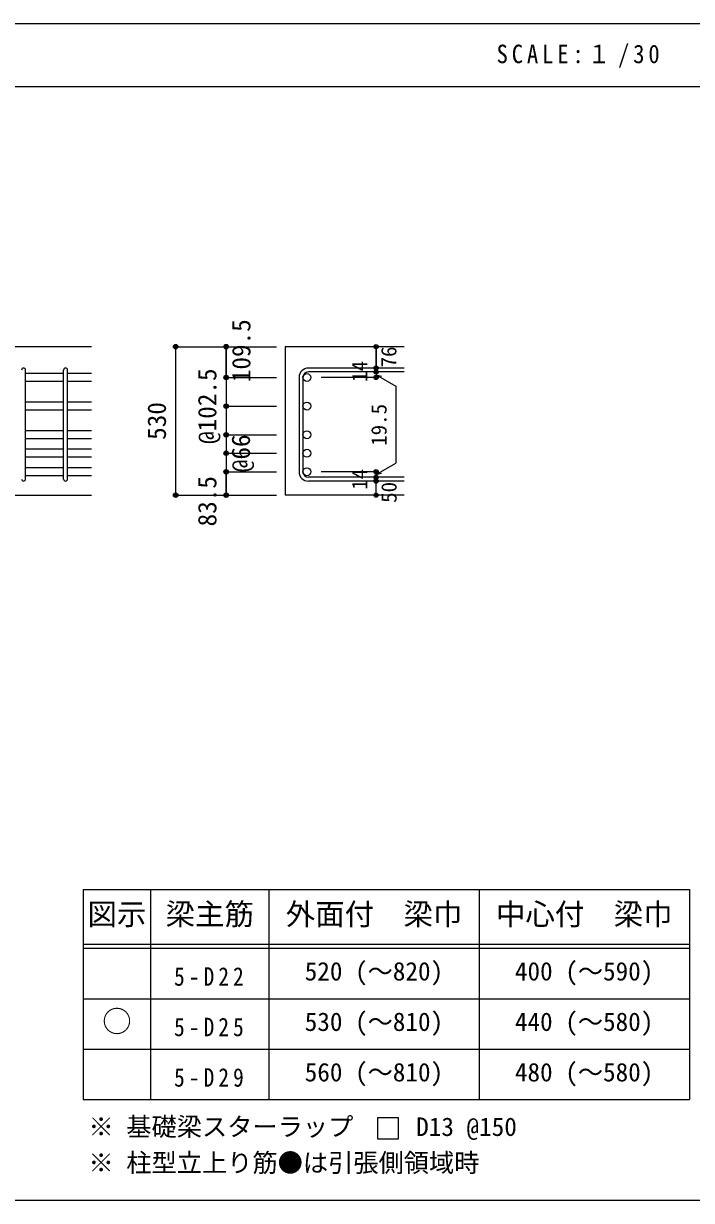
# Model space of a CAD drawing. Units: millimetres at full size, sheet at 1:30, with parts at other scales. Extents: x -5973 to 5954, y -4195 to 4201.
# Drawn here: x 1234 to 3618, y 3 to 4201 of the extents above; entities that cross this region are included whole.
import ezdxf
from ezdxf.enums import TextEntityAlignment as Align

# ---------------------------------------------------------------- set-up
doc = ezdxf.new("R2010")
doc.units = ezdxf.units.MM
doc.header["$LTSCALE"] = 30
doc.header["$PDMODE"] = 32
doc.header["$PDSIZE"] = 15
for name, color, linetype in [('0-1', 2, 'Continuous'), ('0-5', 7, 'Continuous'), ('0-6', 7, 'Continuous'), ('0-D', 4, 'Continuous'), ('6-7_文字', 7, 'Continuous'), ('6-E_枠', 7, 'Continuous'), ('F-0_枠', 6, 'Continuous')]:
    doc.layers.add(name, color=color, linetype=linetype)
doc.styles.add('ＭＳ ゴシック', font='')
doc.styles.get('ＭＳ ゴシック').set_extended_font_data('MS Gothic')

msp = doc.modelspace()

# ---------------------------------------------------------------- linework, layer by layer
at = {"layer": '0-1'}
for p, q in [((2592.44, 3048.3), (2167.44, 3048.3)), ((2167.44, 3048.3), (2167.44, 2518.8)), ((1077.44, 2518.8), (1477.44, 2518.8)), ((2592.44, 2518.8), (2167.44, 2518.8))]:
    msp.add_line(p, q, dxfattribs=at)
msp.add_lwpolyline([(1477.44, 3048.3), (27.44, 3048.3), (27.44, 1998.3)], dxfattribs=at)
at = {"layer": '0-5'}
for p, q in [((1377.44, 2952.69), (1241.44, 2952.69)), ((1477.44, 2952.69), (1391.44, 2952.69)), ((1377.44, 2924.69), (1241.44, 2924.69)), ((1477.44, 2924.69), (1391.44, 2924.69)), ((1377.44, 2850.49), (1241.44, 2850.49)), ((1377.44, 2822.49), (1241.44, 2822.49)), ((1477.44, 2850.49), (1391.44, 2850.49)), ((1477.44, 2822.49), (1391.44, 2822.49)), ((1377.44, 2748.3), (1241.44, 2748.3)), ((1477.44, 2748.3), (1391.44, 2748.3)), ((1377.44, 2720.3), (1241.44, 2720.3)), ((1477.44, 2720.3), (1391.44, 2720.3)), ((1377.44, 2682.3), (1241.44, 2682.3)), ((1377.44, 2654.3), (1241.44, 2654.3)), ((1477.44, 2682.3), (1391.44, 2682.3)), ((1477.44, 2654.3), (1391.44, 2654.3)), ((1377.44, 2616.3), (1241.44, 2616.3)), ((1477.44, 2616.3), (1391.44, 2616.3)), ((1377.44, 2588.3), (1241.44, 2588.3)), ((1477.44, 2588.3), (1391.44, 2588.3))]:
    msp.add_line(p, q, dxfattribs=at)
at = {"layer": '0-5', "color": 3}
for centre in [(2245.44, 2938.69), (2245.44, 2836.49), (2245.44, 2734.3), (2245.44, 2668.3), (2245.44, 2602.3)]:
    msp.add_circle(centre, 14, dxfattribs=at)
at = {"layer": '0-6'}
for p, q in [((1241.44, 2575.8), (1241.44, 2965.19)), ((1377.44, 2575.8), (1377.44, 2965.19)), ((1391.44, 2575.8), (1391.44, 2965.19)), ((2592.44, 2972.19), (2250.94, 2972.19)), ((2592.44, 2958.19), (2250.94, 2958.19)), ((2217.44, 2938.69), (2217.44, 2602.3)), ((2231.44, 2938.69), (2231.44, 2602.3)), ((2592.44, 2582.8), (2250.94, 2582.8)), ((2592.44, 2568.8), (2250.94, 2568.8))]:
    msp.add_line(p, q, dxfattribs=at)
for centre, radius, start, end in [((1234.44, 2965.19), 7, 0, 180), ((1384.44, 2965.19), 7, 0, 180), ((2250.94, 2938.69), 33.5, 90, 180), ((2250.94, 2938.69), 19.5, 90, 180), ((1234.44, 2575.8), 7, 180, 0), ((1384.44, 2575.8), 7, 180, 0), ((2250.94, 2602.3), 33.5, 180, 270), ((2250.94, 2602.3), 19.5, 180, 270)]:
    msp.add_arc(centre, radius, start, end, dxfattribs=at)
at = {"layer": '0-D'}
for p, q in [((1777.44, 3048.3), (1957.44, 3048.3)), ((1777.44, 3048.3), (1957.44, 3048.3)), ((1777.44, 2518.8), (1777.44, 3048.3)), ((1777.44, 2518.8), (1777.44, 3048.3)), ((1957.44, 3048.3), (2137.44, 3048.3)), ((1957.44, 3048.3), (2137.44, 3048.3)), ((1957.44, 3048.3), (1957.44, 2938.69)), ((1957.44, 2938.69), (1957.44, 3048.3)), ((2492.44, 2958.19), (2492.44, 2972.19)), ((2492.44, 2958.19), (2492.44, 2938.69)), ((2492.44, 2948.44), (2511.76, 2943.26)), ((2492.44, 2948.44), (2562.5, 2907.99)), ((1957.44, 2938.69), (2137.44, 2938.69)), ((1957.44, 2938.69), (1957.44, 2853.3)), ((1957.44, 2938.69), (2137.44, 2938.69)), ((2492.44, 2938.69), (2296.35, 2938.69)), ((2562.5, 2907.99), (2562.5, 2633)), ((1957.44, 2853.3), (1957.44, 2602.3)), ((1957.44, 2836.49), (2137.44, 2836.49)), ((1957.44, 2734.3), (2137.44, 2734.3)), ((1957.44, 2668.3), (2137.44, 2668.3)), ((2492.44, 2592.55), (2562.5, 2633)), ((1957.44, 2602.3), (2137.44, 2602.3)), ((1957.44, 2602.3), (1957.44, 2518.8)), ((1957.44, 2518.8), (1957.44, 2602.3)), ((2492.44, 2602.3), (2296.35, 2602.3)), ((2492.44, 2582.8), (2492.44, 2602.3)), ((2492.44, 2592.55), (2511.76, 2597.73)), ((2492.44, 2568.8), (2492.44, 2582.8)), ((2492.44, 2518.8), (2492.44, 2568.8)), ((1777.44, 2518.8), (1957.44, 2518.8)), ((1957.44, 2518.8), (2137.44, 2518.8))]:
    msp.add_line(p, q, dxfattribs=at)
msp.add_lwpolyline([(2492.44, 3048.3), (2492.44, 2972.19), (2492.44, 3048.3)], dxfattribs=at)
for centre, radius in [((1777.44, 3048.3), 8), ((1777.44, 3048.3), 7.2), ((1777.44, 3048.3), 6.4), ((1777.44, 3048.3), 5.6), ((1777.44, 3048.3), 4.8), ((1777.44, 3048.3), 4), ((1777.44, 3048.3), 3.2), ((1777.44, 3048.3), 2.4), ((1777.44, 3048.3), 1.6), ((1777.44, 3048.3), 0.8), ((1957.44, 3048.3), 8), ((1957.44, 3048.3), 7.2), ((1957.44, 3048.3), 6.4), ((1957.44, 3048.3), 5.6), ((1957.44, 3048.3), 4.8), ((1957.44, 3048.3), 4), ((1957.44, 3048.3), 3.2), ((1957.44, 3048.3), 2.4), ((1957.44, 3048.3), 1.6), ((1957.44, 3048.3), 0.8), ((2492.44, 3048.3), 4), ((2492.44, 3048.3), 3.6), ((2492.44, 3048.3), 3.2), ((2492.44, 3048.3), 2.8), ((2492.44, 3048.3), 2.4), ((2492.44, 3048.3), 2), ((2492.44, 3048.3), 1.6), ((2492.44, 3048.3), 1.2), ((2492.44, 3048.3), 0.8), ((2492.44, 3048.3), 0.4), ((1957.44, 2938.69), 8), ((1957.44, 2938.69), 7.2), ((1957.44, 2938.69), 6.4), ((1957.44, 2938.69), 5.6), ((1957.44, 2938.69), 4.8), ((1957.44, 2938.69), 4), ((1957.44, 2938.69), 3.2), ((1957.44, 2938.69), 2.4), ((1957.44, 2938.69), 1.6), ((1957.44, 2938.69), 0.8), ((2492.44, 2972.19), 4), ((2492.44, 2958.19), 4), ((2492.44, 2938.69), 4), ((2492.44, 2972.19), 3.6), ((2492.44, 2958.19), 3.6), ((2492.44, 2938.69), 3.6), ((2492.44, 2972.19), 3.2), ((2492.44, 2958.19), 3.2), ((2492.44, 2938.69), 3.2), ((2492.44, 2972.19), 2.8), ((2492.44, 2958.19), 2.8), ((2492.44, 2938.69), 2.8), ((2492.44, 2972.19), 2.4), ((2492.44, 2958.19), 2.4), ((2492.44, 2938.69), 2.4), ((2492.44, 2972.19), 2), ((2492.44, 2958.19), 2), ((2492.44, 2938.69), 2), ((2492.44, 2972.19), 1.6), ((2492.44, 2958.19), 1.6), ((2492.44, 2938.69), 1.6), ((2492.44, 2972.19), 1.2), ((2492.44, 2958.19), 1.2), ((2492.44, 2938.69), 1.2), ((2492.44, 2972.19), 0.8), ((2492.44, 2958.19), 0.8), ((2492.44, 2938.69), 0.8), ((2492.44, 2972.19), 0.4), ((2492.44, 2958.19), 0.4), ((2492.44, 2938.69), 0.4), ((1957.44, 2836.49), 8), ((1957.44, 2836.49), 7.2), ((1957.44, 2836.49), 6.4), ((1957.44, 2836.49), 5.6), ((1957.44, 2836.49), 4.8), ((1957.44, 2836.49), 4), ((1957.44, 2836.49), 3.2), ((1957.44, 2836.49), 2.4), ((1957.44, 2836.49), 1.6), ((1957.44, 2836.49), 0.8), ((1957.44, 2734.3), 8), ((1957.44, 2734.3), 7.2), ((1957.44, 2734.3), 6.4), ((1957.44, 2734.3), 5.6), ((1957.44, 2734.3), 4.8), ((1957.44, 2734.3), 4), ((1957.44, 2734.3), 3.2), ((1957.44, 2734.3), 2.4), ((1957.44, 2734.3), 1.6), ((1957.44, 2734.3), 0.8), ((1957.44, 2668.3), 8), ((1957.44, 2668.3), 7.2), ((1957.44, 2668.3), 6.4), ((1957.44, 2668.3), 5.6), ((1957.44, 2668.3), 4.8), ((1957.44, 2668.3), 4), ((1957.44, 2668.3), 3.2), ((1957.44, 2668.3), 2.4), ((1957.44, 2668.3), 1.6), ((1957.44, 2668.3), 0.8), ((1957.44, 2602.3), 8), ((1957.44, 2602.3), 7.2), ((1957.44, 2602.3), 6.4), ((1957.44, 2602.3), 5.6), ((1957.44, 2602.3), 4.8), ((1957.44, 2602.3), 4), ((1957.44, 2602.3), 3.2), ((1957.44, 2602.3), 2.4), ((1957.44, 2602.3), 1.6), ((1957.44, 2602.3), 0.8), ((2492.44, 2602.3), 4), ((2492.44, 2602.3), 3.6), ((2492.44, 2602.3), 3.2), ((2492.44, 2602.3), 2.8), ((2492.44, 2602.3), 2.4), ((2492.44, 2602.3), 2), ((2492.44, 2602.3), 1.6), ((2492.44, 2602.3), 1.2), ((2492.44, 2602.3), 0.8), ((2492.44, 2582.8), 4), ((2492.44, 2568.8), 4), ((2492.44, 2582.8), 3.6), ((2492.44, 2568.8), 3.6), ((2492.44, 2582.8), 3.2), ((2492.44, 2568.8), 3.2), ((2492.44, 2582.8), 2.8), ((2492.44, 2568.8), 2.8), ((2492.44, 2582.8), 2.4), ((2492.44, 2568.8), 2.4), ((2492.44, 2582.8), 2), ((2492.44, 2568.8), 2), ((2492.44, 2582.8), 1.6), ((2492.44, 2568.8), 1.6), ((2492.44, 2582.8), 1.2), ((2492.44, 2568.8), 1.2), ((2492.44, 2582.8), 0.8), ((2492.44, 2568.8), 0.8), ((2492.44, 2602.3), 0.4), ((2492.44, 2582.8), 0.4), ((2492.44, 2568.8), 0.4), ((1777.44, 2518.8), 8), ((1777.44, 2518.8), 7.2), ((1777.44, 2518.8), 6.4), ((1777.44, 2518.8), 5.6), ((1777.44, 2518.8), 4.8), ((1777.44, 2518.8), 4), ((1777.44, 2518.8), 3.2), ((1777.44, 2518.8), 2.4), ((1777.44, 2518.8), 1.6), ((1777.44, 2518.8), 0.8), ((1957.44, 2518.8), 8), ((1957.44, 2518.8), 7.2), ((1957.44, 2518.8), 6.4), ((1957.44, 2518.8), 5.6), ((1957.44, 2518.8), 4.8), ((1957.44, 2518.8), 4), ((1957.44, 2518.8), 3.2), ((1957.44, 2518.8), 2.4), ((1957.44, 2518.8), 1.6), ((1957.44, 2518.8), 0.8), ((2492.44, 2518.8), 4), ((2492.44, 2518.8), 3.6), ((2492.44, 2518.8), 3.2), ((2492.44, 2518.8), 2.8), ((2492.44, 2518.8), 2.4), ((2492.44, 2518.8), 2), ((2492.44, 2518.8), 1.6), ((2492.44, 2518.8), 1.2), ((2492.44, 2518.8), 0.8), ((2492.44, 2518.8), 0.4)]:
    msp.add_circle(centre, radius, dxfattribs=at)
at = {"layer": '0-D', "color": 7}
for p in [(1777.44, 3048.3), (1957.44, 3048.3), (2492.44, 3048.3), (1957.44, 2938.69), (2492.44, 2972.19), (2492.44, 2958.19), (2492.44, 2938.69), (1957.44, 2836.49), (1957.44, 2734.3), (1957.44, 2668.3), (1957.44, 2602.3), (2492.44, 2602.3), (2492.44, 2602.3), (2492.44, 2582.8), (2492.44, 2568.8), (1777.44, 2518.8), (1957.44, 2518.8), (2492.44, 2518.8)]:
    msp.add_point(p, dxfattribs=at)
at = {"layer": '6-7_文字'}
msp.add_lwpolyline([(2497.77, 222.81), (2572.77, 222.81), (2572.77, 297.81), (2497.77, 297.81)], close=True, dxfattribs=at)
at = {"layer": '6-E_枠', "color": 3}
for p, q in [((1447.71, 1112.77), (1447.71, 362.77)), ((1447.71, 1112.77), (3610.24, 1112.77)), ((3610.24, 1112.77), (3610.24, 362.77)), ((1447.71, 362.77), (3610.24, 362.77))]:
    msp.add_line(p, q, dxfattribs=at)
at = {"layer": '6-E_枠'}
for p, q in [((1687.71, 1112.77), (1687.71, 362.77)), ((2110.24, 1112.77), (2110.24, 362.77)), ((2860.24, 1112.77), (2860.24, 362.77)), ((1447.71, 917.77), (3610.24, 917.77)), ((1447.71, 902.77), (3610.24, 902.77)), ((1447.71, 722.77), (3610.24, 722.77)), ((1447.71, 542.77), (3610.24, 542.77))]:
    msp.add_line(p, q, dxfattribs=at)
at = {"layer": 'F-0_枠'}
msp.add_line((-5972.88, 4201.15), (5954.1, 4201.15), dxfattribs=at)
at = {"layer": 'F-0_枠', "color": 2}
for p, q in [((-5972.88, 3976.15), (3723.6, 3976.15)), ((3723.6, 2.95), (-5972.88, 2.95))]:
    msp.add_line(p, q, dxfattribs=at)

# ---------------------------------------------------------------- texts
at = {"layer": '0-D', "style": 'ＭＳ ゴシック'}
for s, height, p in [('109.5', 65.98, (2063.88, 2921.88)), ('76', 54.99, (2581.54, 2974.37)), ('14', 54.99, (2477.21, 2922.94)), ('@102.5', 65.98, (1942.44, 2701.49)), ('530', 65.98, (1762.44, 2716.05)), ('19.5', 54.99, (2546.38, 2694.74)), ('@66', 65.98, (2062.44, 2600.8)), ('14', 54.99, (2477.18, 2538.12)), ('83.5', 65.98, (1942.44, 2407.3)), ('50', 54.99, (2582.18, 2491.23))]:
    msp.add_text(s, height=height, rotation=90, dxfattribs=at).set_placement(p, align=Align.BOTTOM_LEFT)
at = {"layer": '6-7_文字', "color": 2, "style": 'ＭＳ ゴシック'}
for s, p in [('図示', (1462.71, 962.77)), ('梁主筋', (1741.48, 962.77)), ('外面付\u3000梁巾', (2170.24, 962.77)), ('中心付\u3000梁巾', (2920.24, 962.77)), ('○', (1515.21, 580.27))]:
    msp.add_text(s, height=76.98, dxfattribs=at).set_placement(p, align=Align.BOTTOM_LEFT)
at = {"layer": '6-7_文字', "style": 'ＭＳ ゴシック'}
for s, p in [('520 (～820)', (2237.74, 767.77)), ('400 (～590)', (2987.74, 767.77)), ('530 (～810)', (2237.74, 587.77)), ('440 (～580)', (2987.74, 587.77)), ('560 (～810)', (2237.74, 407.77)), ('480 (～580)', (2987.74, 407.77)), ('※ 基礎梁スターラップ     D13 @150', (1466.27, 213.19)), ('※ 柱型立上り筋●は引張側領域時', (1466.27, 84.68))]:
    msp.add_text(s, height=65.98, dxfattribs=at).set_placement(p, align=Align.BOTTOM_LEFT)
at = {"layer": '6-7_文字', "color": 2, "insert": (2922.26, 4043.65), "char_height": 65.98, "attachment_point": 7, "style": 'ＭＳ ゴシック'}
msp.add_mtext('\\T1.34;\\W0.9;SCALE:１/30', dxfattribs=at)
at = {"layer": '6-7_文字', "char_height": 65.98, "attachment_point": 7, "style": 'ＭＳ ゴシック'}
for s, insert in [('\\T1.38;\\W0.85;5-D22', (1771.48, 767.77)), ('\\T1.38;\\W0.85;5-D25', (1771.48, 587.77)), ('\\T1.38;\\W0.85;5-D29', (1771.48, 407.77))]:
    msp.add_mtext(s, dxfattribs=dict(at, insert=insert))

doc.saveas('drawing.dxf')
